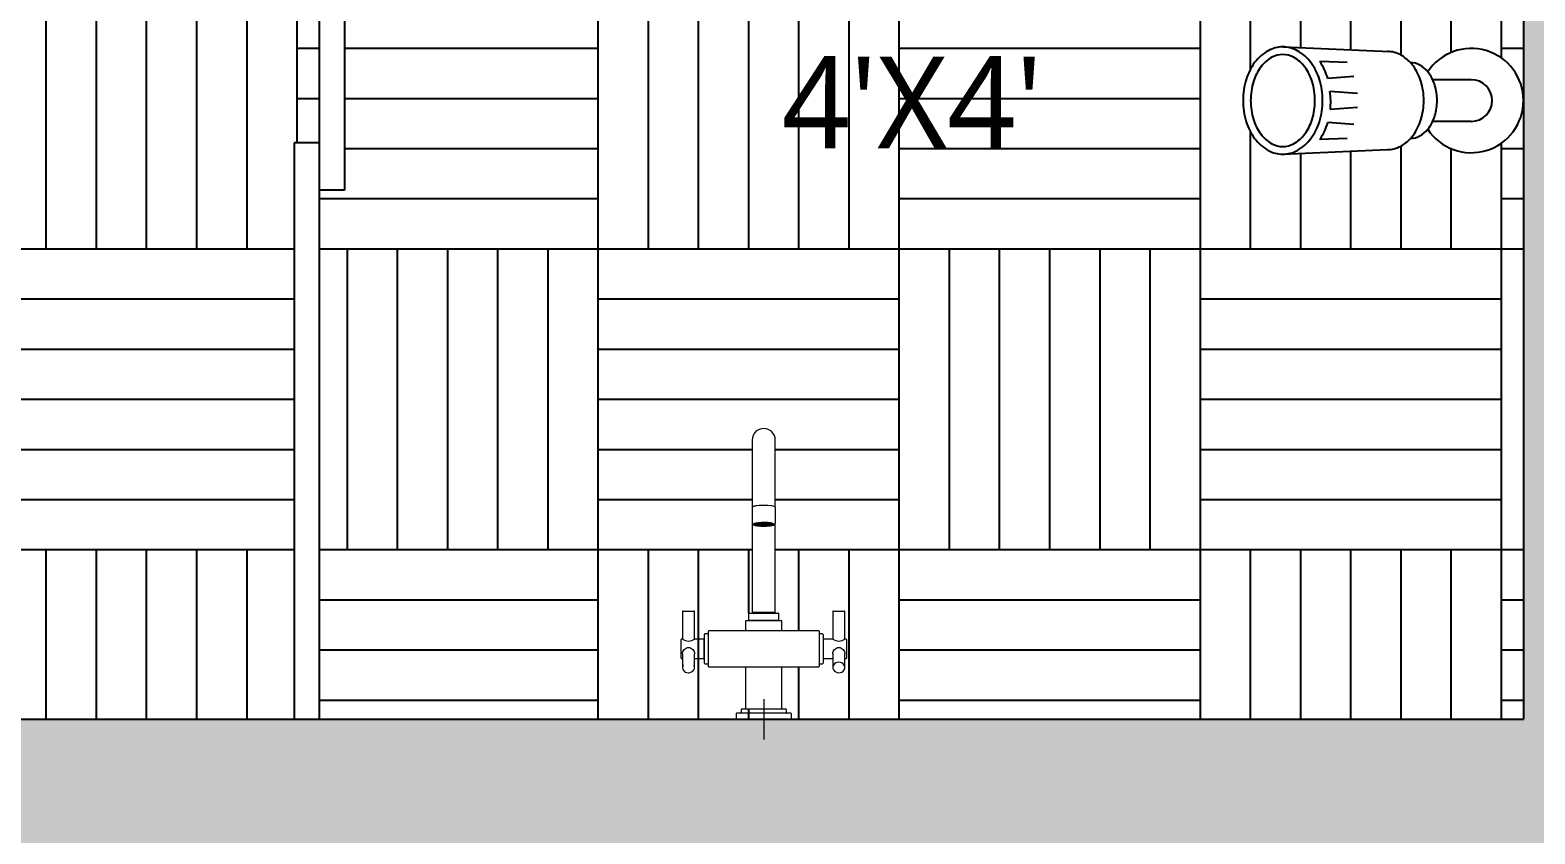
# Model space of a CAD drawing. Header units: inches. Extents: x 99023 to 109265, y 17199 to 18675.
# Drawn here: x 103815.8 to 103875.8, y 18310.9 to 18342.9 of the extents above; entities that cross this region are included whole.
import ezdxf

# ---------------------------------------------------------------- set-up
doc = ezdxf.new("R2010")
doc.units = ezdxf.units.IN
doc.layers.get('0').update_dxf_attribs({"color": 255})
doc.layers.add('001_Dark_1 5', color=7, linetype='Continuous', lineweight=0)
doc.layers.add('HAT', color=8, linetype='Continuous')
doc.layers.add('I-WALL-PATT', color=7, linetype='Continuous')
doc.styles.get("Standard").update_dxf_attribs({"font": 'arial.ttf'})
pattern_1 = [(90, (104942.454, 19054.195), (-12, 12), [12, -12]), (90, (104944.454, 19054.195), (-12, 12), [12, -12]), (90, (104946.454, 19054.195), (-12, 12), [12, -12]), (90, (104948.454, 19054.195), (-12, 12), [12, -12]), (90, (104950.454, 19054.195), (-12, 12), [12, -12]), (90, (104952.454, 19054.195), (-12, 12), [12, -12]), (90, (104954.454, 19054.195), (-12, 12), [12, -12]), (0, (104942.454, 19066.195), (12, -12), [12, -12]), (0, (104942.454, 19068.195), (12, -12), [12, -12]), (0, (104942.454, 19070.195), (12, -12), [12, -12]), (0, (104942.454, 19072.195), (12, -12), [12, -12]), (0, (104942.454, 19074.195), (12, -12), [12, -12]), (0, (104942.454, 19076.195), (12, -12), [12, -12]), (0, (104942.454, 19078.195), (12, -12), [12, -12])]

# ---------------------------------------------------------------- blocks, each defined once
blk = doc.blocks.new('RTHTRHTRJ')
at = {"layer": 'HAT', "linetype": 'ByBlock'}
h = blk.add_hatch(dxfattribs=at)
h.set_pattern_fill('ANSI37', color=256, scale=15)
h.set_pattern_definition([(45, (-247990.6225, -54534.0869), (-1.325825215, 1.325825215), []), (135, (-247990.6225, -54534.0869), (-1.325825215, -1.325825215), [])])
h.paths.add_polyline_path([(103395.344, 17979.439), (103410.344, 17979.439), (103410.344, 17988.439), (103395.344, 17988.439)])
edge = h.paths.add_edge_path()
edge.add_arc((103590.344, 18066.439), 6, 0, 360)
edge = h.paths.add_edge_path()
edge.add_arc((103434.344, 18066.439), 6, 0, 360)
edge = h.paths.add_edge_path()
edge.add_arc((103590.344, 18175.939), 6, 0, 360)
edge = h.paths.add_edge_path()
edge.add_arc((103434.344, 18175.939), 6, 0, 360)
edge = h.paths.add_edge_path()
edge.add_arc((103962.344, 17926.605), 6, 0, 360)
edge = h.paths.add_edge_path()
edge.add_arc((103962.344, 17769.439), 6, 0, 360)
edge = h.paths.add_edge_path()
edge.add_arc((103737.559, 17769.439), 6, 0, 360)
edge = h.paths.add_edge_path()
edge.add_arc((103879.844, 17851.939), 6, 0, 360)
edge = h.paths.add_edge_path()
edge.add_arc((103756.883, 17851.939), 6, 0, 360)
edge = h.paths.add_edge_path()
edge.add_arc((103657.844, 17851.939), 6, 0, 360)
h.paths.add_polyline_path([(103884.344, 17979.439), (103866.344, 17979.439), (103866.344, 17988.439), (103884.344, 17988.439)])
h.paths.add_polyline_path([(103743.383, 17979.439), (103761.383, 17979.439), (103761.383, 17988.439), (103743.383, 17988.439)])
h.paths.add_polyline_path([(103578.344, 17979.439), (103593.344, 17979.439), (103593.344, 17988.439), (103578.344, 17988.439)])
h.paths.add_polyline_path([(103395.344, 17847.439), (103410.344, 17847.439), (103410.344, 17856.439), (103395.344, 17856.439)])
h.paths.add_polyline_path([(103578.344, 17862.439), (103578.344, 17847.439), (103587.344, 17847.439), (103587.344, 17862.439)])
h.paths.add_polyline_path([(103875.344, 18261.439), (103875.344, 18243.439), (103884.344, 18243.439), (103884.344, 18261.439)])
h.paths.add_polyline_path([(103752.383, 18261.439), (103752.383, 18243.439), (103761.383, 18243.439), (103761.383, 18261.439)])
h.paths.add_polyline_path([(103578.344, 18258.439), (103578.344, 18243.439), (103587.344, 18243.439), (103587.344, 18258.439)])
h.paths.add_polyline_path([(103494.344, 18258.439), (103494.344, 18243.439), (103503.344, 18243.439), (103503.344, 18258.439)])
h.paths.add_polyline_path([(103311.344, 18258.439), (103311.344, 18243.439), (103320.344, 18243.439), (103320.344, 18258.439)])
h.paths.add_polyline_path([(103197.344, 18171.439), (103215.344, 18171.439), (103215.344, 18180.439), (103197.344, 18180.439)])
h.paths.add_polyline_path([(103206.344, 18006.439), (103206.344, 17991.439), (103215.344, 17991.439), (103215.344, 18006.439)])
h.paths.add_polyline_path([(103206.344, 17862.439), (103206.344, 17847.439), (103215.344, 17847.439), (103215.344, 17862.439)])
h.paths.add_polyline_path([(103020.344, 17862.439), (103020.344, 17847.439), (103029.344, 17847.439), (103029.344, 17862.439)])
h.paths.add_polyline_path([(103020.344, 18006.439), (103020.344, 17991.439), (103029.344, 17991.439), (103029.344, 18006.439)])
h.paths.add_polyline_path([(103020.344, 18189.439), (103020.344, 18171.439), (103029.344, 18171.439), (103029.344, 18189.439)])
h.paths.add_polyline_path([(103020.344, 18414.439), (103020.344, 18399.439), (103029.344, 18399.439), (103029.344, 18414.439)])
h.paths.add_polyline_path([(103311.344, 18405.439), (103326.344, 18405.439), (103326.344, 18414.439), (103311.344, 18414.439)])
h.paths.add_polyline_path([(103200.344, 18405.439), (103215.344, 18405.439), (103215.344, 18414.439), (103200.344, 18414.439)])
h.paths.add_polyline_path([(103488.344, 18405.439), (103503.344, 18405.439), (103503.344, 18414.439), (103488.344, 18414.439)])
h.paths.add_polyline_path([(103578.344, 18405.439), (103593.344, 18405.439), (103593.344, 18414.439), (103578.344, 18414.439)])
h.paths.add_polyline_path([(103869.344, 18405.439), (103884.344, 18405.439), (103884.344, 18414.439), (103869.344, 18414.439)])
h.paths.add_polyline_path([(103746.383, 18405.439), (103761.383, 18405.439), (103761.383, 18414.439), (103746.383, 18414.439)])
blk = doc.blocks.new('FEWFEWFEWF')
at = {"layer": 'HAT', "linetype": 'ByBlock'}
h = blk.add_hatch(dxfattribs=at)
h.set_pattern_fill('ANSI37', color=256, scale=15)
h.set_pattern_definition([(45, (-245054.2629, -54534.0869), (-1.325825215, 1.325825215), []), (135, (-245054.2629, -54534.0869), (-1.325825215, -1.325825215), [])])
h.paths.add_polyline_path([(106331.70369, 17979.43877), (106346.70369, 17979.43877), (106346.70369, 17988.43877), (106331.70369, 17988.43877)])
edge = h.paths.add_edge_path()
edge.add_arc((106526.70369, 18066.43877), 6, 0, 360)
edge = h.paths.add_edge_path()
edge.add_arc((106370.70369, 18066.43877), 6, 0, 360)
edge = h.paths.add_edge_path()
edge.add_arc((106526.70369, 18175.93877), 6, 0, 360)
edge = h.paths.add_edge_path()
edge.add_arc((106370.70369, 18175.93877), 6, 0, 360)
edge = h.paths.add_edge_path()
edge.add_arc((106898.70369, 17926.60544), 6, 0, 360)
edge = h.paths.add_edge_path()
edge.add_arc((106898.70369, 17769.43877), 6, 0, 360)
edge = h.paths.add_edge_path()
edge.add_arc((106673.91863, 17769.43877), 6, 0, 360)
edge = h.paths.add_edge_path()
edge.add_arc((106816.20369, 17851.93877), 6, 0, 360)
edge = h.paths.add_edge_path()
edge.add_arc((106693.24221, 17851.93877), 6, 0, 360)
edge = h.paths.add_edge_path()
edge.add_arc((106594.20369, 17851.93877), 6, 0, 360)
h.paths.add_polyline_path([(106820.70369, 17979.43877), (106802.70369, 17979.43877), (106802.70369, 17988.43877), (106820.70369, 17988.43877)])
h.paths.add_polyline_path([(106679.74221, 17979.43877), (106697.74221, 17979.43877), (106697.74221, 17988.43877), (106679.74221, 17988.43877)])
h.paths.add_polyline_path([(106514.70369, 17979.43877), (106529.70369, 17979.43877), (106529.70369, 17988.43877), (106514.70369, 17988.43877)])
h.paths.add_polyline_path([(106331.70369, 17847.43877), (106346.70369, 17847.43877), (106346.70369, 17856.43877), (106331.70369, 17856.43877)])
h.paths.add_polyline_path([(106514.70369, 17862.43877), (106514.70369, 17847.43877), (106523.70369, 17847.43877), (106523.70369, 17862.43877)])
h.paths.add_polyline_path([(106811.70369, 18261.43877), (106811.70369, 18243.43877), (106820.70369, 18243.43877), (106820.70369, 18261.43877)])
h.paths.add_polyline_path([(106688.74221, 18261.43877), (106688.74221, 18243.43877), (106697.74221, 18243.43877), (106697.74221, 18261.43877)])
h.paths.add_polyline_path([(106514.70369, 18258.43877), (106514.70369, 18243.43877), (106523.70369, 18243.43877), (106523.70369, 18258.43877)])
h.paths.add_polyline_path([(106430.70369, 18258.43877), (106430.70369, 18243.43877), (106439.70369, 18243.43877), (106439.70369, 18258.43877)])
h.paths.add_polyline_path([(106247.70369, 18258.43877), (106247.70369, 18243.43877), (106256.70369, 18243.43877), (106256.70369, 18258.43877)])
h.paths.add_polyline_path([(106133.70369, 18171.43877), (106151.70369, 18171.43877), (106151.70369, 18180.43877), (106133.70369, 18180.43877)])
h.paths.add_polyline_path([(106142.70369, 18006.43877), (106142.70369, 17991.43877), (106151.70369, 17991.43877), (106151.70369, 18006.43877)])
h.paths.add_polyline_path([(106142.70369, 17862.43877), (106142.70369, 17847.43877), (106151.70369, 17847.43877), (106151.70369, 17862.43877)])
h.paths.add_polyline_path([(105956.70369, 17862.43877), (105956.70369, 17847.43877), (105965.70369, 17847.43877), (105965.70369, 17862.43877)])
h.paths.add_polyline_path([(105956.70369, 18006.43877), (105956.70369, 17991.43877), (105965.70369, 17991.43877), (105965.70369, 18006.43877)])
h.paths.add_polyline_path([(105956.70369, 18189.43877), (105956.70369, 18171.43877), (105965.70369, 18171.43877), (105965.70369, 18189.43877)])
h.paths.add_polyline_path([(105956.70369, 18414.43877), (105956.70369, 18399.43877), (105965.70369, 18399.43877), (105965.70369, 18414.43877)])
h.paths.add_polyline_path([(106247.70369, 18405.43877), (106262.70369, 18405.43877), (106262.70369, 18414.43877), (106247.70369, 18414.43877)])
h.paths.add_polyline_path([(106136.70369, 18405.43877), (106151.70369, 18405.43877), (106151.70369, 18414.43877), (106136.70369, 18414.43877)])
h.paths.add_polyline_path([(106424.70369, 18405.43877), (106439.70369, 18405.43877), (106439.70369, 18414.43877), (106424.70369, 18414.43877)])
h.paths.add_polyline_path([(106514.70369, 18405.43877), (106529.70369, 18405.43877), (106529.70369, 18414.43877), (106514.70369, 18414.43877)])
h.paths.add_polyline_path([(106805.70369, 18405.43877), (106820.70369, 18405.43877), (106820.70369, 18414.43877), (106805.70369, 18414.43877)])
h.paths.add_polyline_path([(106682.74221, 18405.43877), (106697.74221, 18405.43877), (106697.74221, 18414.43877), (106682.74221, 18414.43877)])
at = {"layer": 'I-WALL-PATT', "true_color": 0x636466, "transparency": 33554687}
h = blk.add_hatch(color=251, dxfattribs=at)
h.dxf.hatch_style = 1
h.paths.add_polyline_path([(106070.70369, 18414.43877), (105956.70369, 18414.43877), (105956.70369, 18171.43877), (105965.70369, 18171.43877), (106151.70369, 18171.43877), (106151.70369, 18177.43877), (105965.70369, 18177.43877), (105965.70369, 18201.43877), (105965.70369, 18405.43877), (106070.70369, 18405.43877)])
h.paths.add_polyline_path([(106181.70369, 18414.43877), (106130.70369, 18414.43877), (106130.70369, 18405.43877), (106145.70369, 18405.43877), (106145.70369, 18399.43877), (106151.70369, 18399.43877), (106151.70369, 18405.43877), (106181.70369, 18405.43877)])
h.paths.add_polyline_path([(106358.70369, 18414.43877), (106217.70369, 18414.43877), (106217.70369, 18405.43877), (106247.70369, 18405.43877), (106247.70369, 18249.43877), (106151.70369, 18249.43877), (106151.70369, 18369.43877), (106145.70369, 18369.43877), (106145.70369, 18231.43877), (106151.70369, 18231.43877), (106151.70369, 18243.43877), (106382.70369, 18243.43877), (106382.70369, 18249.43877), (106253.70369, 18249.43877), (106253.70369, 18405.43877), (106358.70369, 18405.43877)])
h.paths.add_polyline_path([(106456.16724, 18414.43877), (106439.70369, 18414.43877), (106439.70369, 18405.43877), (106432.70369, 18405.43877), (106456.16724, 18405.43877)])
h.paths.add_polyline_path([(106616.74221, 18414.43877), (106491.6819, 18414.43877), (106491.6819, 18405.43877), (106514.70369, 18405.43877), (106514.70369, 18249.43877), (106439.70369, 18249.43877), (106439.70369, 18369.43877), (106433.70369, 18369.43877), (106433.70369, 18249.43877), (106433.70369, 18243.43877), (106520.70369, 18243.43877), (106520.70369, 18249.43877), (106520.70369, 18405.43877), (106616.74221, 18405.43877)])
h.paths.add_polyline_path([(106820.70369, 18414.43877), (106776.70581, 18414.43877), (106776.70581, 18405.43877), (106811.70369, 18405.43877), (106811.70369, 18315.43877), (106697.74221, 18315.43877), (106697.74221, 18369.43877), (106691.74221, 18369.43877), (106691.74221, 18249.43877), (106580.70369, 18249.43877), (106571.70369, 18249.43877), (106571.70369, 18243.43877), (106769.70369, 18243.43877), (106769.70369, 18249.43877), (106697.74221, 18249.43877), (106697.74221, 18275.47446), (106697.60803, 18275.47446), (106697.60803, 18277.68167), (106697.74221, 18309.43877), (106745.70369, 18309.43877), (106751.70369, 18309.43877), (106811.70369, 18309.43877), (106811.70369, 18303.43877), (106820.70369, 18303.43877)])
at = {"layer": 'I-WALL-PATT', "true_color": 0xadddf7, "transparency": 33554687}
h = blk.add_hatch(dxfattribs=at)
h.set_pattern_fill('AR-PARQ1', color=141)
h.set_pattern_definition(pattern_1)
h.paths.add_polyline_path([(106811.70369, 18405.43877), (106696.74221, 18405.43877), (106696.74221, 18404.43877), (106724.74221, 18404.43877), (106724.74221, 18403.43877, -0.3934528), (106696.74221, 18376.43877), (106696.74221, 18375.43877), (106697.74221, 18375.43877), (106697.74221, 18315.43877), (106762.70369, 18315.43877), (106762.70369, 18338.43877), (106763.70369, 18338.43877), (106763.70369, 18362.43877), (106762.70369, 18362.43877), (106762.70369, 18363.43877), (106811.70369, 18363.43877)])
h.paths.add_polyline_path([(106711.89997, 18351.64284), (106698.1532, 18351.64284), (106698.1532, 18373.28625), (106711.89997, 18373.28625)], flags=16)
h.paths.add_polyline_path([(106711.22805, 18362.29539, -0.23827907), (106707.6226, 18354.91969, -0.21086171), (106703.31875, 18353.97256), (106698.59455, 18355.32687), (106698.59455, 18362.31813), (106698.59455, 18369.23762), (106703.31875, 18370.66764, -0.21086171), (106707.6226, 18369.72051, -0.23699449)], flags=0)
h.paths.add_polyline_path([(106710.70938, 18362.28258, -0.23117127), (106707.42071, 18355.3462, -0.18344576), (106703.84185, 18354.69718), (106699.85543, 18355.989, -0.39033721), (106699.21263, 18356.97793), (106699.21263, 18362.31813), (106699.21263, 18367.5881, -0.39033721), (106699.85543, 18368.57703), (106703.84185, 18369.94302, -0.18344576), (106707.42071, 18369.294, -0.22920993)], flags=0)
h.paths.add_polyline_path([(106709.77175, 18362.28296, -0.23266245), (106707.09931, 18356.33513, -0.24653956), (106705.37751, 18356.09734, -0.1073451), (106702.22885, 18357.6949, -0.20456121), (106701.52618, 18358.57451), (106701.46303, 18362.28302), (106701.52618, 18365.99152, -0.21868608), (106702.10524, 18366.87113, -0.10314393), (106705.37751, 18368.54286, -0.24653956), (106707.09931, 18368.30507, -0.23031145)], flags=0)
h.paths.add_polyline_path([(106723.00501, 18333.04665, -0.10690211), (106725.09202, 18330.81004, -0.13527064), (106725.73868, 18328.46355, -0.13527064), (106725.09202, 18326.11705, -0.10690211), (106723.00501, 18323.88045, -0.08190765), (106720.10789, 18322.504, -0.05900583), (106716.99899, 18321.99523, -0.02944725), (106706.54996, 18321.40139, 0.27990124), (106706.07201, 18320.99246), (106706.07201, 18318.98206, -0.41421356), (106705.29424, 18318.20429), (106699.51646, 18318.20429, -0.41421356), (106698.73868, 18318.98206), (106698.73868, 18328.46355), (106698.73868, 18337.94503, -0.41421356), (106699.51646, 18338.72281), (106702.59053, 18338.72281), (106702.59053, 18338.94503), (106702.44238, 18338.94503, -0.41421356), (106702.18312, 18339.20429), (106702.18312, 18340.13021, -0.41421356), (106702.44238, 18340.38947), (106703.92387, 18340.38947, -0.41421356), (106704.18312, 18340.13021), (106704.18312, 18339.20429, -0.41421356), (106703.92387, 18338.94503), (106703.77572, 18338.94503), (106703.77572, 18338.72281), (106705.29424, 18338.72281, -0.41421356), (106706.07201, 18337.94503), (106706.07201, 18335.93463, 0.27990124), (106706.54996, 18335.5257, -0.02944725), (106716.99899, 18334.93187, -0.05900583), (106720.10789, 18334.42309, -0.08190765)], flags=16)
h.paths.add_polyline_path([(106722.50742, 18332.60143, -0.10704724), (106724.44169, 18330.57295, -0.13795214), (106725.03498, 18328.46355, -0.13795214), (106724.44169, 18326.35414, -0.10704724), (106722.50742, 18324.32566, -0.08068865), (106719.83476, 18323.08418, -0.06856397), (106716.40535, 18322.61169, -0.06856397), (106712.97593, 18323.08418, -0.08068865), (106710.30328, 18324.32566, -0.04974112), (106709.29424, 18325.16746), (106709.29424, 18325.38947), (106708.33127, 18325.38947, -0.78819772), (106708.33127, 18326.42651), (106708.77572, 18326.42651), (106708.77572, 18326.57466, -0.35639396), (106708.92387, 18326.7561), (106708.92387, 18330.17099, -0.35639396), (106708.77572, 18330.35244), (106708.77572, 18330.50058), (106708.33127, 18330.50058, -0.78819772), (106708.33127, 18331.53762), (106709.29424, 18331.53762), (106709.29424, 18331.75963, -0.04974112), (106710.30328, 18332.60143, -0.08068865), (106712.97593, 18333.84291, -0.06856397), (106716.40535, 18334.3154, -0.06856397), (106719.83476, 18333.84291, -0.08068865)], flags=0)
h.paths.add_polyline_path([(106702.08009, 18362.31813, -1), (106703.51488, 18362.31813, -1)], flags=0)
h.paths.add_polyline_path([(106702.25358, 18362.31813, -1), (106703.34139, 18362.31813, -1)], flags=0)
h.paths.add_polyline_path([(106731.98656, 18376.24965), (106762.76664, 18376.24965), (106762.76664, 18389.47992), (106731.98656, 18389.47992)], flags=24)
h.paths.add_polyline_path([(106729.6387, 18368.16489), (106772.30623, 18368.16489), (106772.30623, 18381.39516), (106729.6387, 18381.39516)], flags=24)
h = blk.add_hatch(dxfattribs=at)
h.set_pattern_fill('AR-PARQ1', color=141)
h.set_pattern_definition(pattern_1)
edge = h.paths.add_edge_path()
edge.add_line((106811.70369, 18362.43877), (106764.70369, 18362.43877))
edge.add_line((106764.70369, 18362.43877), (106764.70369, 18336.54261))
edge.add_line((106764.70369, 18336.54261), (106763.70369, 18336.54261))
edge.add_line((106763.70369, 18336.54261), (106763.70369, 18315.43877))
edge.add_line((106763.70369, 18315.43877), (106781.41967, 18315.43877))
edge.add_line((106781.41967, 18315.43877), (106781.41967, 18315.84009))
edge.add_line((106781.41967, 18315.84009), (106780.51672, 18315.84009))
edge.add_line((106780.51672, 18315.84009), (106780.51672, 18315.82002))
edge.add_arc((106780.53678, 18315.82002), 0.02007, 90, 180, ccw=False)
edge.add_line((106780.53678, 18315.84009), (106780.69731, 18315.84009))
edge.add_line((106780.69731, 18315.84009), (106780.69731, 18317.52559))
edge.add_line((106780.69731, 18317.52559), (106779.21246, 18317.52559))
edge.add_line((106779.21246, 18317.52559), (106779.21246, 18317.65201))
edge.add_line((106779.21246, 18317.65201), (106779.05434, 18317.65201))
edge.add_line((106779.05434, 18317.65201), (106779.05434, 18317.85668))
edge.add_line((106779.05434, 18317.85668), (106779.04631, 18317.85668))
edge.add_line((106779.04631, 18317.85668), (106779.04631, 18318.8439))
edge.add_line((106779.04631, 18318.8439), (106779.21246, 18318.8439))
edge.add_line((106779.21246, 18318.8439), (106779.21246, 18318.97031))
edge.add_line((106779.21246, 18318.97031), (106780.69731, 18318.97031))
edge.add_line((106780.69731, 18318.97031), (106780.69731, 18319.39169))
edge.add_line((106780.69731, 18319.39169), (106780.8177, 18319.39169))
edge.add_line((106780.8177, 18319.39169), (106780.8177, 18319.67261))
edge.add_line((106780.8177, 18319.67261), (106780.95816, 18319.67261))
edge.add_line((106780.95816, 18319.67261), (106780.95816, 18319.68666))
edge.add_line((106780.95816, 18319.68666), (106780.95816, 18323.24042))
edge.add_spline(control_points=[(106780.95816, 18323.24042), (106780.95809, 18323.24062), (106780.95623, 18323.24571), (106780.95461, 18323.25199), (106780.95528, 18323.25742), (106780.95536, 18323.25801)], knot_values=[0, 0, 0, 0, 0.00080789, 0.02021389, 0.0222067, 0.0222067, 0.0222067, 0.0222067], degree=3, periodic=0)
edge.add_ellipse((106781.41967, 18323.21851), major_axis=(-0.40432, 0), ratio=0.17364818, start_angle=0, end_angle=52.010086, ccw=False)
edge.add_line((106780.95515, 18323.26378), (106780.95515, 18323.90251))
edge.add_ellipse((106781.41967, 18323.89038), major_axis=(-0.4585, 0), ratio=0.17364818, start_angle=193.8619937, end_angle=348.7361729, ccw=False)
edge.add_line((106780.95816, 18323.90321), (106780.95816, 18324.08798))
edge.add_line((106780.95816, 18324.08798), (106780.95816, 18326.57517))
edge.add_arc((106781.41967, 18326.57517), 0.46151, 0, 180, ccw=False)
edge.add_line((106781.88118, 18326.57517), (106781.88118, 18323.89361))
edge.add_ellipse((106781.41967, 18323.88445), major_axis=(-0.46452, 0), ratio=0.17364818, start_angle=180, end_angle=186.525932, ccw=False)
edge.add_line((106781.88419, 18323.88751), (106781.88419, 18323.10454))
edge.add_ellipse((106781.41967, 18323.21851), major_axis=(-0.40432, 0), ratio=0.17364818, start_angle=127.989914, end_angle=206.7090702, ccw=False)
edge.add_line((106781.88118, 18323.10877), (106781.88118, 18319.67261))
edge.add_line((106781.88118, 18319.67261), (106782.02164, 18319.67261))
edge.add_line((106782.02164, 18319.67261), (106782.02164, 18319.39169))
edge.add_line((106782.02164, 18319.39169), (106782.02737, 18319.37163))
edge.add_line((106782.02737, 18319.37163), (106782.14203, 18319.37163))
edge.add_line((106782.14203, 18319.37163), (106782.14203, 18318.97031))
edge.add_line((106782.14203, 18318.97031), (106783.62688, 18318.97031))
edge.add_line((106783.62688, 18318.97031), (106783.62688, 18318.8439))
edge.add_line((106783.62688, 18318.8439), (106783.785, 18318.8439))
edge.add_line((106783.785, 18318.8439), (106783.785, 18318.63923))
edge.add_line((106783.785, 18318.63923), (106784.17427, 18318.63923))
edge.add_line((106784.17427, 18318.63923), (106784.17427, 18319.75287))
edge.add_line((106784.17427, 18319.75287), (106784.65585, 18319.75287))
edge.add_line((106784.65585, 18319.75287), (106784.65585, 18318.63923))
edge.add_line((106784.65585, 18318.63923), (106784.71604, 18318.63923))
edge.add_line((106784.71604, 18318.63923), (106784.71604, 18317.98986))
edge.add_spline(control_points=[(106784.65585, 18318.05233), (106784.65585, 18318.05259), (106784.65584, 18318.05284), (106784.65572, 18318.08141), (106784.64897, 18318.11111), (106784.62399, 18318.16902), (106784.60633, 18318.19619), (106784.54076, 18318.2682), (106784.47951, 18318.30261), (106784.38134, 18318.3021), (106784.3492, 18318.29324), (106784.29194, 18318.2637), (106784.26616, 18318.24298), (106784.22297, 18318.19503), (106784.20522, 18318.16738), (106784.18089, 18318.11), (106784.17428, 18318.0802), (106784.17427, 18318.05234)], knot_values=[0.2506468, 0.2506468, 0.2506468, 0.2506468, 0.25120997, 0.25120997, 0.31370997, 0.31370997, 0.37620997, 0.37620997, 0.50120997, 0.50120997, 0.56370997, 0.56370997, 0.62620997, 0.62620997, 0.68870997, 0.68870997, 0.75056316, 0.75056316, 0.75056316, 0.75056316], degree=3, periodic=0)
edge.add_line((106784.17427, 18318.05234), (106784.17427, 18317.85668))
edge.add_line((106784.17427, 18317.85668), (106783.785, 18317.85668))
edge.add_line((106783.785, 18317.85668), (106783.785, 18317.65201))
edge.add_line((106783.785, 18317.65201), (106783.62688, 18317.65201))
edge.add_line((106783.62688, 18317.65201), (106783.62688, 18317.52559))
edge.add_line((106783.62688, 18317.52559), (106782.14203, 18317.52559))
edge.add_line((106782.14203, 18317.52559), (106782.14203, 18315.84009))
edge.add_line((106782.14203, 18315.84009), (106781.41967, 18315.84009))
edge.add_line((106781.41967, 18315.84009), (106781.41967, 18315.43877))
edge.add_line((106781.41967, 18315.43877), (106782.52328, 18315.43877))
edge.add_line((106782.52328, 18315.43877), (106811.70369, 18315.43877))
edge.add_line((106811.70369, 18315.43877), (106811.70369, 18340.11991))
edge.add_arc((106809.62352, 18340.11991), 2.08017, -146.5686796, 0, ccw=False)
edge.add_arc((106806.98056, 18339.73303), 1.18275, 300.3611934, 320.0695651, ccw=False)
edge.add_arc((106807.18985, 18339.37575), 0.76869, 270.6883106, 300.3611934, ccw=False)
edge.add_arc((106806.04525, 18339.66637), 1.56631, 299.2557806, 317.4471318, ccw=False)
edge.add_arc((106806.28063, 18339.24616), 1.08467, 275.002637, 299.2557806, ccw=False)
edge.add_line((106806.37522, 18338.16562), (106802.21419, 18337.98385))
edge.add_arc((106802.1104, 18339.16956), 1.19024, 240.79397, 275.002637, ccw=False)
edge.add_arc((106802.36592, 18339.62664), 1.71389, 216.5371428, 240.79397, ccw=False)
edge.add_arc((106802.76858, 18339.925), 2.21505, 197.0621747, 216.5371428, ccw=False)
edge.add_arc((106803.40365, 18340.11991), 2.87935, 180, 197.0621747, ccw=False)
edge.add_arc((106803.40365, 18340.11991), 2.87935, 162.9378253, 180, ccw=False)
edge.add_arc((106802.76858, 18340.31483), 2.21505, 143.4628572, 162.9378253, ccw=False)
edge.add_arc((106802.36592, 18340.61319), 1.71389, 119.20603, 143.4628572, ccw=False)
edge.add_arc((106802.1104, 18341.07027), 1.19024, 90, 119.20603, ccw=False)
edge.add_line((106802.1104, 18342.26051), (106806.28063, 18342.07834))
edge.add_arc((106806.28063, 18340.99367), 1.08467, 60.7442193, 90.0000001, ccw=False)
edge.add_arc((106806.04525, 18340.57346), 1.56631, 42.5528682, 60.7442193, ccw=False)
edge.add_arc((106807.18985, 18340.86408), 0.76869, 59.6388065, 89.3116894, ccw=False)
edge.add_arc((106806.98056, 18340.5068), 1.18275, 39.9304349, 59.6388065, ccw=False)
edge.add_arc((106809.62352, 18340.11991), 2.08017, 0, 146.5686795, ccw=False)
edge.add_line((106811.70369, 18340.11991), (106811.70369, 18362.43877))
h.paths.add_polyline_path([(106778.66507, 18318.63923), (106778.66507, 18319.73281, 0.41421356), (106778.645, 18319.75287), (106778.20356, 18319.75287, 0.41421356), (106778.18349, 18319.73281), (106778.18349, 18318.63923, 0.34899906)], flags=16)
edge = h.paths.add_edge_path(flags=16)
edge.add_line((106778.16343, 18317.87674), (106778.18349, 18318.05245))
edge.add_line((106778.18349, 18318.05245), (106778.18349, 18318.0523))
edge.add_spline(control_points=[(106778.18349, 18318.0523), (106778.18349, 18318.08031), (106778.19014, 18318.11009), (106778.21449, 18318.16746), (106778.23227, 18318.19517), (106778.27575, 18318.24333), (106778.30136, 18318.26389), (106778.35932, 18318.29361), (106778.39154, 18318.30227), (106778.42428, 18318.30227)], knot_values=[0.75056405, 0.75056405, 0.75056405, 0.75056405, 0.8125, 0.8125, 0.875, 0.875, 0.9375, 0.9375, 1, 1, 1, 1], degree=3, periodic=0)
edge.add_spline(control_points=[(106778.42428, 18318.30227), (106778.48977, 18318.30227), (106778.55066, 18318.26761), (106778.61568, 18318.19598), (106778.63345, 18318.16851), (106778.65809, 18318.11127), (106778.66493, 18318.08135), (106778.66507, 18318.05287), (106778.66507, 18318.05258), (106778.66507, 18318.05229)], knot_values=[0, 0, 0, 0, 0.125, 0.125, 0.1875, 0.1875, 0.25, 0.25, 0.2506472, 0.2506472, 0.2506472, 0.2506472], degree=3, periodic=0)
edge.add_line((106778.66507, 18318.05229), (106778.66507, 18317.46141))
edge.add_arc((106778.42405, 18317.5522), 0.25755, 323.88922, 339.3584509, ccw=False)
edge.add_arc((106778.43009, 18317.53955), 0.2453, 268.6426895, 325.445528, ccw=False)
edge.add_arc((106778.41833, 18317.53972), 0.24548, 196.936582, 271.389753, ccw=False)
edge.add_line((106778.18349, 18317.46821), (106778.18349, 18317.85668))
edge.add_line((106778.18349, 18317.85668), (106778.1233, 18317.85668))
edge.add_line((106778.1233, 18317.85668), (106778.1233, 18317.87674))
edge.add_arc((106778.14336, 18317.87674), 0.02007, 180, 360)
edge = h.paths.add_edge_path(flags=16)
edge.add_ellipse((106784.41506, 18317.50553), major_axis=(-0.24079, 0), ratio=0.8660254, start_angle=207.5120917, end_angle=333.2357807, ccw=False)
edge.add_ellipse((106784.41506, 18317.50553), major_axis=(-0.24079, 0), ratio=0.8660254, start_angle=152.0705534, end_angle=207.5120917)
edge.add_ellipse((106784.41506, 18317.50553), major_axis=(-0.24079, 0), ratio=0.8660254, start_angle=207.5120917, end_angle=333.2357807)
edge.add_ellipse((106784.41506, 18317.50553), major_axis=(-0.24079, 0), ratio=0.8660254, start_angle=0, end_angle=26.788052, ccw=False)
h.paths.add_polyline_path([(106780.90665, 18335.98585), (106793.86845, 18335.98585), (106793.86845, 18344.77433), (106780.90665, 18344.77433)], flags=24)
at = {"color": 18, "true_color": 0x000000}
for p, q in [((106802.1104, 18342.26051), (106806.37522, 18342.07421)), ((106804.67273, 18341.63748), (106803.58988, 18341.67546)), ((106804.94559, 18341.07848), (106803.90164, 18341.00065)), ((106809.62352, 18340.95198), (106808.08511, 18340.95198)), ((106805.09203, 18340.39831), (106803.98466, 18340.48087)), ((106805.09203, 18339.83901), (106804.00557, 18339.75802)), ((106804.94559, 18339.16053), (106803.90164, 18339.23835)), ((106809.62352, 18339.28785), (106808.08511, 18339.28785)), ((106804.67273, 18338.60152), (106803.58988, 18338.56355)), ((106802.1104, 18337.97932), (106806.28063, 18338.16149))]:
    blk.add_line(p, q, dxfattribs=at)
for points in [[(106802.1104, 18342.26051, 0.1281297), (106801.52962, 18342.1092, 0.10623737), (106800.98885, 18341.63354, 0.0851807), (106800.65102, 18340.96474, 0.07458563), (106800.52429, 18340.11991, 0.07458563), (106800.65102, 18339.27509, 0.0851807), (106800.98885, 18338.60628, 0.10623737), (106801.52962, 18338.13063, 0.1281297), (106802.1104, 18337.97932, 0.1281297)], [(106802.1104, 18337.97932, 0.1281297), (106802.69118, 18338.13063, 0.10623737), (106803.23195, 18338.60628, 0.0851807), (106803.56978, 18339.27509, 0.07458563), (106803.6965, 18340.11991, 0.07458563), (106803.56978, 18340.96474, 0.0851807), (106803.23195, 18341.63354, 0.10623737), (106802.69118, 18342.1092, 0.1281297), (106802.1104, 18342.26051, 0.1281297)], [(106807.19908, 18341.63271, 0.07954186), (106806.81072, 18341.93998, 0.12835035), (106806.28063, 18342.07834, 0.12835035)], [(106807.19908, 18338.60712, 0.02649835), (106807.30464, 18338.7351, 0.08507914), (106807.61307, 18339.34685, 0.07444207), (106807.7288, 18340.11991, 0.07444207), (106807.61307, 18340.89298, 0.08507914), (106807.30464, 18341.50473, 0.02649835), (106807.19908, 18341.63271, 0.12835035)], [(106807.88752, 18341.26596, 0.0862066), (106807.57838, 18341.52735, 0.13020071), (106807.19908, 18341.63271, 0.13325615)], [(106807.94627, 18341.18966, 0.02036228), (106807.88752, 18341.26596, 0.13020071)], [(106807.88752, 18338.97387, 0.02036228), (106807.94627, 18339.05017, 0.08282753), (106808.17363, 18339.52059, 0.07135175), (106808.25959, 18340.11991, 0.07135175), (106808.17363, 18340.71924, 0.08282753), (106807.94627, 18341.18966, 0.10675627)], [(106806.28063, 18338.16149, 0.12835035), (106806.81072, 18338.29984, 0.07954186), (106807.19908, 18338.60712, 0.08507914)], [(106807.19908, 18338.60712, 0.13020071), (106807.57838, 18338.71248, 0.0862066), (106807.88752, 18338.97387, 0.08282753)]]:
    blk.add_lwpolyline(points, format="xyb", dxfattribs=at)
blk.add_lwpolyline([(106802.1104, 18341.95706, 0.1281297), (106801.67769, 18341.84432, 0.10623737), (106801.23267, 18341.45289, 0.0851807), (106800.94112, 18340.87571, 0.07458563), (106800.82774, 18340.11991, 0.07458563), (106800.94112, 18339.36412, 0.0851807), (106801.23267, 18338.78694, 0.10623737), (106801.67769, 18338.3955, 0.1281297), (106802.1104, 18338.28277, 0.1281297), (106802.54311, 18338.3955, 0.10623737), (106802.98813, 18338.78694, 0.0851807), (106803.27968, 18339.36412, 0.07458563), (106803.39306, 18340.11991, 0.07458563), (106803.27968, 18340.87571, 0.0851807), (106802.98813, 18341.45289, 0.10623737), (106802.54311, 18341.84432, 0.1281297)], format="xyb", close=True, dxfattribs=at)
for centre, radius, start, end in [((106809.62352, 18340.11991), 2.08017, 213.4313204, 146.5686796), ((106801.31848, 18340.21664), 2.69952, 16.8835431, 32.7108318), ((106809.62352, 18340.11991), 0.83207, 270, 90), ((106801.0387, 18340.04362), 2.98059, 354.5014157, 8.4321314), ((106801.31848, 18340.02237), 2.69952, 327.2891682, 343.1164569)]:
    blk.add_arc(centre, radius, start, end, dxfattribs=at)
at = {"layer": '001_Dark_1 5', "color": 18, "true_color": 0x000000}
for p, q in [((106780.95816, 18326.57517), (106780.95816, 18324.08798)), ((106781.88118, 18324.08798), (106781.88118, 18326.57517)), ((106780.95515, 18323.88445), (106780.95515, 18323.25803)), ((106780.95816, 18324.08798), (106780.95816, 18323.89038)), ((106781.88118, 18323.89361), (106781.88118, 18324.08798)), ((106781.88419, 18323.25803), (106781.88419, 18323.88445)), ((106780.95816, 18323.24056), (106780.95816, 18319.71274)), ((106781.05849, 18323.25007), (106781.05849, 18323.20863)), ((106781.16888, 18323.21723), (106781.07858, 18323.21723)), ((106781.16885, 18323.21584), (106781.07858, 18323.21584)), ((106781.08916, 18323.20188), (106781.08916, 18323.21584)), ((106781.16945, 18323.20561), (106781.08916, 18323.20188)), ((106781.17015, 18323.2042), (106781.09124, 18323.20053)), ((106781.17639, 18323.22713), (106781.09498, 18323.23092)), ((106781.17847, 18323.22848), (106781.09804, 18323.23222)), ((106781.12227, 18323.18752), (106781.12227, 18323.20198)), ((106781.18402, 18323.19371), (106781.12227, 18323.18752)), ((106781.18693, 18323.1924), (106781.12628, 18323.18632)), ((106781.20048, 18323.23771), (106781.13657, 18323.24411)), ((106781.20449, 18323.23891), (106781.14137, 18323.24524)), ((106781.16885, 18323.21653), (106781.16885, 18323.20863)), ((106781.16888, 18323.21723), (106781.16888, 18323.22748)), ((106781.17564, 18323.17515), (106781.17564, 18323.19126)), ((106781.21857, 18323.1826), (106781.17564, 18323.17515)), ((106781.17847, 18323.22848), (106781.17847, 18323.23991)), ((106781.22351, 18323.18149), (106781.18132, 18323.17416)), ((106781.2395, 18323.24684), (106781.19352, 18323.25482)), ((106781.24517, 18323.24782), (106781.19972, 18323.25571)), ((106781.20449, 18323.23891), (106781.20449, 18323.25291)), ((106781.30931, 18323.21531), (106781.21253, 18323.21531)), ((106781.30953, 18323.21775), (106781.21564, 18323.21775)), ((106781.2338, 18323.21531), (106781.2338, 18323.19931)), ((106781.30975, 18323.20692), (106781.2338, 18323.19931)), ((106781.31211, 18323.20434), (106781.24082, 18323.1972)), ((106781.24517, 18323.24782), (106781.24517, 18323.26114)), ((106781.24565, 18323.16559), (106781.24565, 18323.17726)), ((106781.27179, 18323.17345), (106781.24565, 18323.16559)), ((106781.27838, 18323.17264), (106781.2526, 18323.16489)), ((106781.32078, 18323.22504), (106781.25558, 18323.23158)), ((106781.2908, 18323.2539), (106781.26159, 18323.26269)), ((106781.3278, 18323.22715), (106781.26492, 18323.23346)), ((106781.29775, 18323.2546), (106781.2688, 18323.2633)), ((106781.29775, 18323.2546), (106781.29775, 18323.26544)), ((106781.3083, 18323.20396), (106781.3083, 18323.18548)), ((106781.34074, 18323.19524), (106781.3083, 18323.18548)), ((106781.30931, 18323.21653), (106781.30931, 18323.20863)), ((106781.30953, 18323.22617), (106781.30953, 18323.21775)), ((106781.35143, 18323.19357), (106781.32047, 18323.18426)), ((106781.32751, 18323.1595), (106781.32751, 18323.16812)), ((106781.33963, 18323.16735), (106781.32751, 18323.1595)), ((106781.3278, 18323.24155), (106781.3278, 18323.22715)), ((106781.35852, 18323.23249), (106781.32825, 18323.24159)), ((106781.34728, 18323.16693), (106781.33527, 18323.15914)), ((106781.35088, 18323.25842), (106781.33683, 18323.26753)), ((106781.37068, 18323.23371), (106781.34118, 18323.24258)), ((106781.35864, 18323.25878), (106781.34465, 18323.26784)), ((106781.35047, 18323.21736), (106781.39882, 18323.22221)), ((106781.35864, 18323.25878), (106781.35864, 18323.26832)), ((106781.37068, 18323.24421), (106781.37068, 18323.23371)), ((106781.39882, 18323.22317), (106781.39882, 18323.21653)), ((106781.41265, 18323.23566), (106781.41265, 18323.2452)), ((106781.41265, 18323.1895), (106781.41265, 18323.17997)), ((106781.41566, 18323.26008), (106781.41566, 18323.26925)), ((106781.41566, 18323.16508), (106781.41566, 18323.1573)), ((106781.42368, 18323.26008), (106781.42368, 18323.26925)), ((106781.42368, 18323.16508), (106781.42368, 18323.1573)), ((106781.42669, 18323.23566), (106781.42669, 18323.2452)), ((106781.42669, 18323.1895), (106781.42669, 18323.17997)), ((106781.44052, 18323.21653), (106781.44052, 18323.22317)), ((106781.48887, 18323.21736), (106781.44052, 18323.22221)), ((106781.46866, 18323.24421), (106781.46866, 18323.23371)), ((106781.46866, 18323.23371), (106781.49816, 18323.24258)), ((106781.4807, 18323.25878), (106781.4807, 18323.26832)), ((106781.4807, 18323.25878), (106781.49469, 18323.26784)), ((106781.48082, 18323.23249), (106781.51109, 18323.24159)), ((106781.48791, 18323.19357), (106781.51887, 18323.18426)), ((106781.48845, 18323.25842), (106781.50251, 18323.26753)), ((106781.49206, 18323.16693), (106781.50407, 18323.15914)), ((106781.4986, 18323.19524), (106781.53104, 18323.18548)), ((106781.49971, 18323.16735), (106781.51183, 18323.1595)), ((106781.51154, 18323.24155), (106781.51154, 18323.22715)), ((106781.51154, 18323.22715), (106781.57442, 18323.23346)), ((106781.51183, 18323.1595), (106781.51183, 18323.16812)), ((106781.51856, 18323.22504), (106781.58376, 18323.23158)), ((106781.52723, 18323.20434), (106781.59852, 18323.1972)), ((106781.52959, 18323.20692), (106781.60554, 18323.19931)), ((106781.52981, 18323.22617), (106781.52981, 18323.21775)), ((106781.52981, 18323.21775), (106781.6237, 18323.21775)), ((106781.53003, 18323.20863), (106781.53003, 18323.21653)), ((106781.53003, 18323.21531), (106781.62681, 18323.21531)), ((106781.53104, 18323.20396), (106781.53104, 18323.18548)), ((106781.54159, 18323.2546), (106781.54159, 18323.26544)), ((106781.54159, 18323.2546), (106781.57054, 18323.2633)), ((106781.54854, 18323.2539), (106781.57775, 18323.26269)), ((106781.56096, 18323.17264), (106781.58674, 18323.16489)), ((106781.56755, 18323.17345), (106781.59369, 18323.16559)), ((106781.59369, 18323.16559), (106781.59369, 18323.17726)), ((106781.59417, 18323.24782), (106781.59417, 18323.26114)), ((106781.59417, 18323.24782), (106781.63962, 18323.25571)), ((106781.59984, 18323.24684), (106781.64582, 18323.25482)), ((106781.60554, 18323.21531), (106781.60554, 18323.19931)), ((106781.61583, 18323.18149), (106781.65802, 18323.17416)), ((106781.62077, 18323.1826), (106781.6637, 18323.17515)), ((106781.63485, 18323.23891), (106781.63485, 18323.25291)), ((106781.63485, 18323.23891), (106781.69797, 18323.24524)), ((106781.63886, 18323.23771), (106781.70277, 18323.24411)), ((106781.65241, 18323.1924), (106781.71306, 18323.18632)), ((106781.65532, 18323.19371), (106781.71707, 18323.18752)), ((106781.66087, 18323.22848), (106781.66087, 18323.23991)), ((106781.66087, 18323.22848), (106781.7413, 18323.23222)), ((106781.66295, 18323.22713), (106781.74436, 18323.23092)), ((106781.6637, 18323.17515), (106781.6637, 18323.19126)), ((106781.66919, 18323.2042), (106781.7481, 18323.20053)), ((106781.66989, 18323.20561), (106781.75018, 18323.20188)), ((106781.67046, 18323.21723), (106781.67046, 18323.22748)), ((106781.67046, 18323.21723), (106781.76076, 18323.21723)), ((106781.67049, 18323.20863), (106781.67049, 18323.21653)), ((106781.67049, 18323.21584), (106781.76076, 18323.21584)), ((106781.71707, 18323.18752), (106781.71707, 18323.20198)), ((106781.75018, 18323.20188), (106781.75018, 18323.21584)), ((106781.78085, 18323.20863), (106781.78085, 18323.25007)), ((106781.88118, 18319.71274), (106781.88118, 18323.24148)), ((106778.18349, 18319.73281), (106778.18349, 18318.6389)), ((106778.20356, 18319.75287), (106778.645, 18319.75287)), ((106778.66507, 18318.63897), (106778.66507, 18319.73281)), ((106780.69731, 18319.35156), (106780.69731, 18318.97031)), ((106780.71737, 18319.37163), (106782.12196, 18319.37163)), ((106780.8177, 18319.65254), (106780.8177, 18319.39169)), ((106780.8177, 18319.39169), (106782.02164, 18319.39169)), ((106780.83777, 18319.67261), (106782.00157, 18319.67261)), ((106780.83777, 18319.39169), (106780.83777, 18319.37163)), ((106780.95816, 18319.71274), (106781.88118, 18319.71274)), ((106780.98425, 18319.71274), (106780.95816, 18319.68666)), ((106781.88118, 18319.68666), (106780.95816, 18319.68666)), ((106780.95816, 18319.68666), (106780.95816, 18319.67261)), ((106781.88118, 18319.68666), (106781.85509, 18319.71274)), ((106781.88118, 18319.67261), (106781.88118, 18319.68666)), ((106782.00157, 18319.37163), (106782.00157, 18319.39169)), ((106782.02164, 18319.39169), (106782.02164, 18319.65254)), ((106782.14203, 18318.97031), (106782.14203, 18319.35156)), ((106784.17427, 18319.73281), (106784.17427, 18318.63897)), ((106784.19434, 18319.75287), (106784.63578, 18319.75287)), ((106784.65585, 18318.6389), (106784.65585, 18319.73281)), ((106779.05434, 18317.67207), (106779.05434, 18318.82384)), ((106779.21246, 18318.8439), (106779.07441, 18318.8439)), ((106779.21246, 18317.54566), (106779.21246, 18318.95025)), ((106783.60682, 18318.97031), (106779.23252, 18318.97031)), ((106783.62688, 18318.95025), (106783.62688, 18317.54566)), ((106783.76493, 18318.8439), (106783.62688, 18318.8439)), ((106783.785, 18318.82384), (106783.785, 18317.67207)), ((106778.1233, 18317.87674), (106778.1233, 18318.61917)), ((106778.18404, 18318.63923), (106778.14336, 18318.63923)), ((106779.04631, 18318.63923), (106778.66463, 18318.63923)), ((106779.04631, 18317.85668), (106779.04631, 18318.63923)), ((106779.05434, 18318.54894), (106779.04631, 18318.54894)), ((106783.79303, 18318.54894), (106783.785, 18318.54894)), ((106783.79303, 18318.63923), (106783.79303, 18317.85668)), ((106784.17471, 18318.63923), (106783.79303, 18318.63923)), ((106784.69598, 18318.63923), (106784.6553, 18318.63923)), ((106784.71604, 18318.61917), (106784.71604, 18317.87674)), ((106778.14336, 18317.85668), (106778.18349, 18317.85668)), ((106778.18349, 18318.05245), (106778.18349, 18317.50553)), ((106778.66507, 18317.50553), (106778.66507, 18318.05248)), ((106778.66507, 18317.85668), (106779.04631, 18317.85668)), ((106779.04631, 18317.94697), (106779.05434, 18317.94697)), ((106779.07441, 18317.65201), (106779.21246, 18317.65201)), ((106783.62688, 18317.65201), (106783.76493, 18317.65201)), ((106783.785, 18317.94697), (106783.79303, 18317.94697)), ((106783.79303, 18317.85668), (106784.17427, 18317.85668)), ((106784.17427, 18318.05248), (106784.17427, 18317.50553)), ((106784.65585, 18317.50553), (106784.65585, 18318.05245)), ((106784.65585, 18317.85668), (106784.69598, 18317.85668)), ((106779.23252, 18317.52559), (106783.60682, 18317.52559)), ((106780.69731, 18317.52559), (106780.69731, 18315.84009)), ((106782.14203, 18315.84009), (106782.14203, 18317.52559)), ((106780.51672, 18315.82002), (106780.51672, 18315.69963)), ((106782.30256, 18315.84009), (106780.53678, 18315.84009)), ((106781.41967, 18316.2414), (106781.41967, 18314.63615)), ((106782.32262, 18315.69963), (106782.32262, 18315.82002)), ((106780.31606, 18315.6595), (106780.31606, 18315.43877)), ((106782.52328, 18315.43877), (106780.31606, 18315.43877)), ((106782.50321, 18315.67956), (106780.33613, 18315.67956)), ((106782.22229, 18315.43877), (106780.61705, 18315.43877)), ((106782.52328, 18315.43877), (106782.52328, 18315.6595))]:
    blk.add_line(p, q, dxfattribs=at)
for centre, radius, start, end in [((106781.41967, 18326.57517), 0.46151, 0, 180), ((106781.08886, 18323.21653), 0.01031, 176.1238527, 183.8761473), ((106781.17644, 18323.21653), 0.00759, 174.7349423, 180), ((106781.41967, 18322.60141), 0.63429, 89.3656023, 90.6343977), ((106781.41967, 18324.3926), 1.21265, 269.6681757, 270.3318243), ((106781.41967, 18321.81586), 1.44423, 89.8407911, 90.1592089), ((106781.41967, 18325.12157), 1.96427, 269.8829414, 270.1170586), ((106781.6629, 18323.21653), 0.00759, 0, 5.2650577), ((106781.75048, 18323.21653), 0.01031, 356.1238527, 3.8761473), ((106778.20356, 18319.73281), 0.02007, 90, 180), ((106778.645, 18319.73281), 0.02007, 0, 90), ((106780.71737, 18319.35156), 0.02007, 90, 180), ((106780.83777, 18319.65254), 0.02007, 90, 180), ((106782.00157, 18319.65254), 0.02007, 0, 90), ((106782.12196, 18319.35156), 0.02007, 0, 90), ((106784.19434, 18319.73281), 0.02007, 90, 180), ((106784.63578, 18319.73281), 0.02007, 0, 90), ((106779.07441, 18318.82384), 0.02007, 90, 180), ((106779.23252, 18318.95025), 0.02007, 90, 180), ((106783.60682, 18318.95025), 0.02007, 0, 90), ((106783.76493, 18318.82384), 0.02007, 0, 90), ((106778.14336, 18318.61917), 0.02007, 90, 180), ((106778.42428, 18318.94218), 0.38698, 231.5221309, 308.4778726), ((106784.41506, 18318.94218), 0.38698, 231.5221274, 308.4778691), ((106784.69598, 18318.61917), 0.02007, 0, 90), ((106778.14336, 18317.87674), 0.02007, 180, 270), ((106779.07441, 18317.67207), 0.02007, 180, 270), ((106779.23252, 18317.54566), 0.02007, 180, 270), ((106783.60682, 18317.54566), 0.02007, 270, 0), ((106783.76493, 18317.67207), 0.02007, 270, 0), ((106784.69598, 18317.87674), 0.02007, 270, 0), ((106778.41833, 18317.53972), 0.24548, 212.6981912, 271.389753), ((106778.42405, 18317.5522), 0.25755, 214.8254836, 216.6706806), ((106778.42405, 18317.5522), 0.25755, 267.3009724, 271.5300797), ((106778.43031, 18317.53954), 0.2453, 268.5912016, 327.9919431), ((106778.42405, 18317.5522), 0.25755, 323.88922, 325.3787672), ((106784.41498, 18317.55147), 0.25703, 213.5724709, 325.4337962), ((106780.53678, 18315.82002), 0.02007, 90, 180), ((106782.30256, 18315.82002), 0.02007, 0, 90), ((106780.33613, 18315.6595), 0.02007, 90, 180), ((106780.49665, 18315.69963), 0.02007, 270, 0), ((106782.34269, 18315.69963), 0.02007, 180, 270), ((106782.50321, 18315.6595), 0.02007, 0, 90)]:
    blk.add_arc(centre, radius, start, end, dxfattribs=at)
for centre, major_axis, ratio, start_param, end_param in [((106781.41967, 18323.88445), (-0.46452, 0), 0.17364818, 6.02007732, 6.28318531), ((106781.41967, 18323.89038), (-0.46151, 0), 0.17364818, 3.19307976, 6.28318531), ((106781.41967, 18323.89038), (-0.4585, 0), 0.17364818, 3.38353008, 6.08659444), ((106781.41967, 18323.88445), (-0.46452, 0), 0.17364818, 3.14159265, 3.45623868), ((106781.41967, 18323.21851), (-0.40432, 0), 0.17364818, 2.23384541, 6.28318531), ((106781.41967, 18323.21851), (-0.40432, 0), 0.17364818, 0, 0.90774724), ((106781.41967, 18323.21653), (-0.34111, 0), 0.17364818, 6.17127139, 6.27142033), ((106781.41967, 18323.21653), (-0.34111, 0), 0.17364818, 0.01176498, 0.25003441), ((106781.41967, 18323.21653), (-0.34111, 0), 0.17364818, 0.25003442, 0.27356437), ((106781.41967, 18323.21653), (-0.34111, 0), 0.17364818, 0.27356437, 0.5118338), ((106781.41967, 18323.21653), (-0.34111, 0), 0.17364818, 0.5118338, 0.53536375), ((106781.41967, 18323.21653), (-0.34111, 0), 0.17364818, 0.53536375, 0.77363319), ((106781.41967, 18323.21653), (-0.34111, 0), 0.17364818, 0.7736332, 0.79716316), ((106781.41967, 18323.21653), (-0.25082, 0), 0.17364818, -0.27780007, -0.2457987), ((106781.41967, 18323.21653), (-0.34111, 0), 0.17364818, 0.79716314, 1.03543257), ((106781.41967, 18323.21653), (-0.25082, 0), 0.17364818, -0.53959946, -0.50759809), ((106781.41967, 18323.21653), (-0.21069, 0), 0.17364818, 0.49025927, 0.55693829), ((106781.41967, 18323.21653), (-0.25082, 0), 0.17364818, -0.80139884, -0.76939748), ((106781.41967, 18323.21653), (-0.34111, 0), 0.17364818, 1.03543259, 1.05896254), ((106781.41967, 18323.21653), (-0.34111, 0), 0.17364818, 1.05896253, 1.29723196), ((106781.41967, 18323.21653), (-0.25082, 0), 0.17364818, -1.06319824, -1.03119687), ((106781.41967, 18323.21653), (-0.21069, 0), 0.17364818, 1.01385804, 1.08053706), ((106781.41967, 18323.21653), (0.11036, 0), 0.17364818, 3.07791326, 3.14159265), ((106781.41967, 18323.21653), (-0.11036, 0), 0.17364818, -0.58727817, -0.45991938), ((106781.41967, 18323.21653), (-0.34111, 0), 0.17364817, 1.29723197, 1.32076192), ((106781.41967, 18323.21653), (-0.34111, 0), 0.17364818, 1.32076192, 1.55903135), ((106781.41967, 18323.21653), (-0.25082, 0), 0.17364818, -1.32499762, -1.29299626), ((106781.41967, 18323.21653), (-0.11036, 0), 0.17364818, -1.11087694, -0.98351816), ((106781.41967, 18323.21653), (0.34111, 0), 0.17364818, 4.72415396, 4.96242339), ((106781.41967, 18323.21653), (0.11036, 0), 0.17364818, 0.98351816, 1.11087694), ((106781.41967, 18323.21653), (0.25082, 0), 0.17364818, 1.29299625, 1.32499762), ((106781.41967, 18323.21653), (0.34111, 0), 0.17364817, -1.32076192, -1.29723197), ((106781.41967, 18323.21653), (0.11036, 0), 0.17364818, 0.45991938, 0.58727817), ((106781.41967, 18323.21653), (0.34111, 0), 0.17364818, -1.29723196, -1.05896253), ((106781.41967, 18323.21653), (0.21069, 0), 0.17364818, -1.08053706, -1.01385804), ((106781.41967, 18323.21653), (-0.11036, 0), 0.17364818, 3.14159265, 3.20527205), ((106781.41967, 18323.21653), (0.25082, 0), 0.17364818, 1.03119687, 1.06319824), ((106781.41967, 18323.21653), (0.34111, 0), 0.17364818, -1.05896254, -1.03543259), ((106781.41967, 18323.21653), (0.34111, 0), 0.17364818, -1.03543257, -0.79716314), ((106781.41967, 18323.21653), (0.25082, 0), 0.17364818, 0.76939748, 0.80139884), ((106781.41967, 18323.21653), (0.21069, 0), 0.17364818, -0.55693828, -0.49025927), ((106781.41967, 18323.21653), (0.25082, 0), 0.17364818, 0.50759809, 0.53959946), ((106781.41967, 18323.21653), (0.34111, 0), 0.17364818, -0.79716316, -0.7736332), ((106781.41967, 18323.21653), (0.25082, 0), 0.17364818, 0.2457987, 0.27780007), ((106781.41967, 18323.21653), (0.34111, 0), 0.17364818, -0.77363319, -0.53536375), ((106781.41967, 18323.21653), (0.34111, 0), 0.17364818, -0.53536376, -0.51183381), ((106781.41967, 18323.21653), (0.34111, 0), 0.17364818, -0.5118338, -0.27356437), ((106781.41967, 18323.21653), (0.34111, 0), 0.17364818, -0.27356437, -0.25003442), ((106781.41967, 18323.21653), (0.34111, 0), 0.17364818, 6.0331509, 6.27142033), ((106781.41967, 18323.21653), (0.34111, 0), 0.17364818, 0.01176498, 0.11191392), ((106778.42428, 18317.50553), (-0.24079, 0), 0.8660254, 5.79572451, 6.28318531), ((106778.42428, 18317.50553), (-0.24079, 0), 0.8660254, 2.6744689, 3.60913236), ((106784.41506, 18317.50553), (-0.24079, 0), 0.8660254, 5.81606156, 6.28318531), ((106784.41506, 18317.50553), (-0.24079, 0), 0.8660254, 3.62176924, 5.81606156), ((106784.41506, 18317.50553), (-0.24079, 0), 0.8660254, 2.65413185, 3.62176924), ((106778.42428, 18317.50553), (-0.24079, 0), 0.8660254, 0, 0.48017658), ((106784.41506, 18317.50553), (-0.24079, 0), 0.8660254, 0, 0.46753971)]:
    blk.add_ellipse(centre, major_axis=major_axis, ratio=ratio, start_param=start_param, end_param=end_param, dxfattribs=at)
for centre, major_axis in [((106781.41967, 18323.20863), (-0.36118, 0)), ((106781.41967, 18323.20863), (-0.34914, 0)), ((106781.41967, 18323.20863), (0.25082, 0)), ((106781.41967, 18323.20863), (0.21069, 0)), ((106781.41967, 18323.20863), (-0.11036, 0)), ((106781.41967, 18323.20863), (0.08628, 0)), ((106781.41967, 18323.21653), (-0.02085, 0))]:
    blk.add_ellipse(centre, major_axis=major_axis, ratio=0.17364818, dxfattribs=at)
for points, knots in [([(106780.95536, 18323.25801), (106780.95528, 18323.25742), (106780.95461, 18323.25199), (106780.95756, 18323.24059), (106780.96389, 18323.22749), (106780.97308, 18323.21651), (106780.98476, 18323.20689), (106781.00057, 18323.19758), (106781.02095, 18323.1889), (106781.0465, 18323.18071), (106781.07543, 18323.17347), (106781.10812, 18323.16697), (106781.14349, 18323.16133), (106781.18142, 18323.15647), (106781.22164, 18323.1524), (106781.26383, 18323.14911), (106781.30757, 18323.14663), (106781.35245, 18323.14498), (106781.398, 18323.14416), (106781.44377, 18323.14418), (106781.48927, 18323.14505), (106781.53404, 18323.14674), (106781.57761, 18323.14925), (106781.61954, 18323.15256), (106781.65942, 18323.15665), (106781.69688, 18323.16148), (106781.73158, 18323.16705), (106781.76329, 18323.17335), (106781.79186, 18323.18044), (106781.81733, 18323.18851), (106781.83897, 18323.19762), (106781.85566, 18323.20749), (106781.86827, 18323.21846), (106781.87716, 18323.23027), (106781.88314, 18323.24398), (106781.88369, 18323.25289), (106781.88395, 18323.25775)], [0, 0, 0, 0, 0.00199281, 0.02139881, 0.04034766, 0.06029566, 0.08322887, 0.11186698, 0.14829234, 0.18223444, 0.21795912, 0.25245205, 0.28627045, 0.3197044, 0.35290386, 0.38595411, 0.41890774, 0.45179974, 0.48465529, 0.51749423, 0.55033378, 0.58318551, 0.61606756, 0.64900151, 0.68201546, 0.71514904, 0.74846212, 0.78205133, 0.81608395, 0.85087359, 0.88705722, 0.92053628, 0.94434795, 0.9649218, 0.98392144, 1, 1, 1, 1]), ([(106778.18349, 18318.0523), (106778.18349, 18318.08031), (106778.19014, 18318.11009), (106778.21449, 18318.16746), (106778.23227, 18318.19517), (106778.27575, 18318.24333), (106778.30136, 18318.26389), (106778.35932, 18318.29361), (106778.39154, 18318.30227), (106778.42428, 18318.30227)], [0.750564045, 0.750564045, 0.750564045, 0.750564045, 0.8125, 0.8125, 0.875, 0.875, 0.9375, 0.9375, 1, 1, 1, 1]), ([(106778.42428, 18318.30227), (106778.48977, 18318.30227), (106778.55066, 18318.26761), (106778.61568, 18318.19598), (106778.63345, 18318.16851), (106778.65809, 18318.11127), (106778.66493, 18318.08135), (106778.66507, 18318.05287), (106778.66507, 18318.05258), (106778.66507, 18318.05229)], [0, 0, 0, 0, 0.125, 0.125, 0.1875, 0.1875, 0.25, 0.25, 0.250647201, 0.250647201, 0.250647201, 0.250647201]), ([(106784.17427, 18318.05234), (106784.17428, 18318.0802), (106784.18089, 18318.11), (106784.20522, 18318.16738), (106784.22297, 18318.19503), (106784.26616, 18318.24298), (106784.29194, 18318.2637), (106784.3492, 18318.29324), (106784.38134, 18318.3021), (106784.47951, 18318.30261), (106784.54076, 18318.2682), (106784.60633, 18318.19619), (106784.62399, 18318.16902), (106784.64897, 18318.11111), (106784.65572, 18318.08141), (106784.65584, 18318.05284), (106784.65585, 18318.05259), (106784.65585, 18318.05233)], [0.250646804, 0.250646804, 0.250646804, 0.250646804, 0.3125, 0.3125, 0.375, 0.375, 0.4375, 0.4375, 0.5, 0.5, 0.625, 0.625, 0.6875, 0.6875, 0.75, 0.75, 0.750563161, 0.750563161, 0.750563161, 0.750563161])]:
    blk.add_open_spline(points, degree=3, knots=knots, dxfattribs=at)
at = {"layer": 'I-WALL-PATT', "color": 18, "true_color": 0x000000}
for p in [(106811.70369, 18405.43877), (106697.74221, 18315.43877)]:
    blk.add_line(p, (106811.70369, 18315.43877), dxfattribs=at)
at = {"layer": 'I-WALL-PATT', "color": 5}
for p, q in [((106763.70369, 18362.43877), (106763.70369, 18338.43877)), ((106764.70369, 18362.43877), (106764.70369, 18336.54261)), ((106762.70369, 18338.43877), (106762.70369, 18315.43877)), ((106763.70369, 18338.43877), (106762.70369, 18338.43877)), ((106763.70369, 18338.43877), (106763.70369, 18315.43877)), ((106764.70369, 18336.54261), (106763.70369, 18336.54261))]:
    blk.add_line(p, q, dxfattribs=at)
at = {"color": 18, "true_color": 0x000000, "insert": (106792.53651, 18341.87676), "char_height": 3.6625068, "attachment_point": 3}
blk.add_mtext_dynamic_manual_height_columns("{\\fYu Gothic UI|b0|i0|c0|p34;\\C5;4'X4'}", width=269.6047036, gutter_width=0.61042, heights=[0], dxfattribs=at)

msp = doc.modelspace()

# ---------------------------------------------------------------- block references
at = {"color": 18, "lineweight": -2, "true_color": 0x000000}
for name, p in [('FEWFEWFEWF', (-2936.3595857, 0)), ('RTHTRHTRJ', (0, 0))]:
    msp.add_blockref(name, p, dxfattribs=at)

doc.saveas('drawing.dxf')
